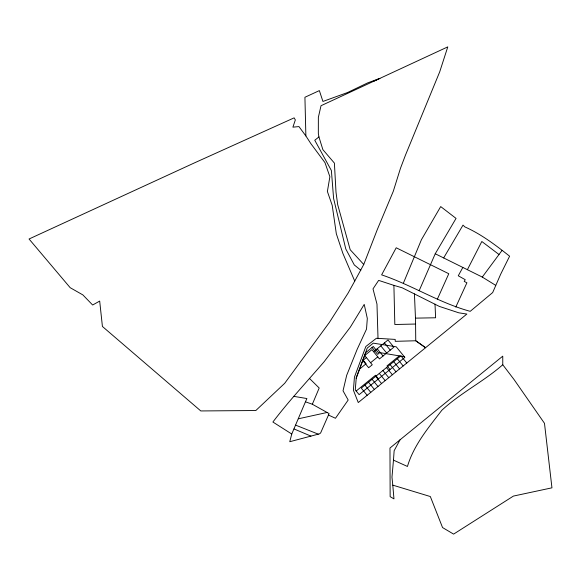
<?xml version="1.0" encoding="UTF-8"?>
<svg xmlns="http://www.w3.org/2000/svg" width="581" height="581" viewBox="0 0 581 581"><rect width="100%" height="100%" fill="white"/><g stroke="black" fill="none" stroke-linecap="round" stroke-linejoin="round"><path stroke-width="0.87" d="M305.875 135.947L298.946 126.585L292.904 127.159L295.337 119.933L294.131 117.856L194.069 163.058L29.05 239.002L70.185 287.697L82.872 294.908L92.648 305.018L99.685 301.074L102.416 326.471L200.794 410.949L255.822 410.527L284.712 383.286L329.34 322.499L348.084 293.122L354.737 281.102L342.848 253.331L336.326 233.751L332.201 205.325L327.386 191.483L329.877 176.747L324.975 162.644L310.813 143.565L305.875 135.947L304.923 97.267L319.361 90.6L322.927 101.45L347.561 92.532L367.613 82.909L379.894 78.37L374.041 81.108M393.475 460.13L394.143 450.711L400.048 439.802L502.754 356.16L502.768 364.745L514.047 379.538L544.484 423.309L551.95 487.829L513.415 496.08L453.608 534.121L442.548 527.555L430.332 496.544L392.785 485.135L391.972 477.168L393.475 460.13L407.441 466.463C413.795 445.046 428.451 427.667 441.85 410.244C460.472 392.974 483.632 381.543 502.768 364.745M291.756 434.029L289.766 441.72L319.528 433.825L320.639 432.932L329.1 413.592L312.338 404.245L305.446 401.812L291.756 434.029L272.896 422.024C288.859 400.963 306.964 381.681 324.118 361.738L350.387 327.067L364.214 304.4L367.315 318.446L366.517 329.115L357.192 349.268L346.69 375.297L343.03 390.81L348.179 400.026L335.469 418.269L328.483 415.059M356.211 378.347L365.827 352.536L373.271 346.472L378.013 352.297L404.325 356.727M363.75 264.478L377.272 229.64L393.272 191.331L400.476 168.294L405.436 155.214L439.715 71.833L447.777 46.879L321.017 105.72L318.359 117.355L318.337 133.499L318.933 136.934L322.876 149.644L334.395 163.094L336.007 192.224L337.684 204.65L350.205 249.743L363.75 264.478L354.737 281.102M437.413 299.055L448.779 273.731L396.206 247.775L381.623 274.864C411.936 285.097 439.265 302.897 470.211 311.329L492.681 292.555L500.691 274.174L509.61 256.192C495.578 245.102 481.315 234.208 464.851 226.895L463.013 225.116L443.659 257.928M403.374 283.201L421.436 239.692L440.703 206.582L456.049 218.398L435.242 253.759L419.148 290.711M312.338 404.245L319.194 388.006L309.738 378.696M305.446 401.812L306.899 398.544L293.521 396.315M455.787 307.08L466.913 282.78L464.234 281.436L465.207 279.672L458.271 275.786L462.846 267.442M467.393 269.693L481.823 241.5L499.006 254.5M435.242 253.759L482.281 277.072L502.013 250.447M400.048 439.802L389.974 448.045L390.142 496.653L393.962 498.876L392.785 485.135M366.393 357.584L362.791 360.518L368.659 367.715L372.261 364.781L364.715 355.521L371.913 349.653L379.458 358.92L393.867 347.184L387.999 339.979L373.59 351.716M359.704 368.979L366.124 363.742L363.052 359.973M379.814 352.587L377.65 354.352L372.043 347.474M370.584 362.726L377.781 356.857M356.175 391.02L375.515 375.261L378.478 378.892M399.263 355.913L387.04 365.87L389.996 369.501M318.933 136.934L314.771 140.261L331.381 170.523L333.61 198.542L345.782 248.944L354.294 264.943L360.83 270.252M298.314 418.807L327.096 412.474M393.903 285.38L402.263 287.827L439.287 306.39L458.83 312.818L466.863 314.06L358.259 402.553L353.386 390.192L354.446 377.091L365.841 346.501L376.401 338.265L395.182 339.406L395.254 341.337L415.749 340.764L425.582 347.699L415.749 340.764L415.582 324.038L394.826 324.503L393.903 285.38L378.645 280.383L373.002 288.888L376.975 304.103L378.013 338.367M414.427 293.884L415.473 318.134L435.612 317.778L435.016 304.124M295.598 425.125L318.294 434.152M294.022 428.952L310.929 436.099M482.281 277.072L495.695 285.344M406.773 363.023L400.905 355.826L361.295 388.093L367.163 395.298M384.397 342.913L390.265 350.118M397.302 358.753L403.17 365.957M380.795 345.848L386.663 353.052M393.707 361.687L399.568 368.891M377.192 348.782L383.061 355.986M390.105 364.621L395.973 371.825M386.503 367.555L392.371 374.76M382.901 370.489L388.769 377.694M379.299 373.423L385.167 380.628M375.704 376.357L381.564 383.562M372.101 379.291L377.97 386.496M368.499 382.225L374.367 389.43M364.897 385.159L370.765 392.364M415.473 318.134L415.582 324.038M356.276 377.497L355.267 389.909L359.131 394.652L404.863 357.388L396.264 346.828L373.278 343.146L367.243 348.07L356.276 377.497"/></g></svg>
